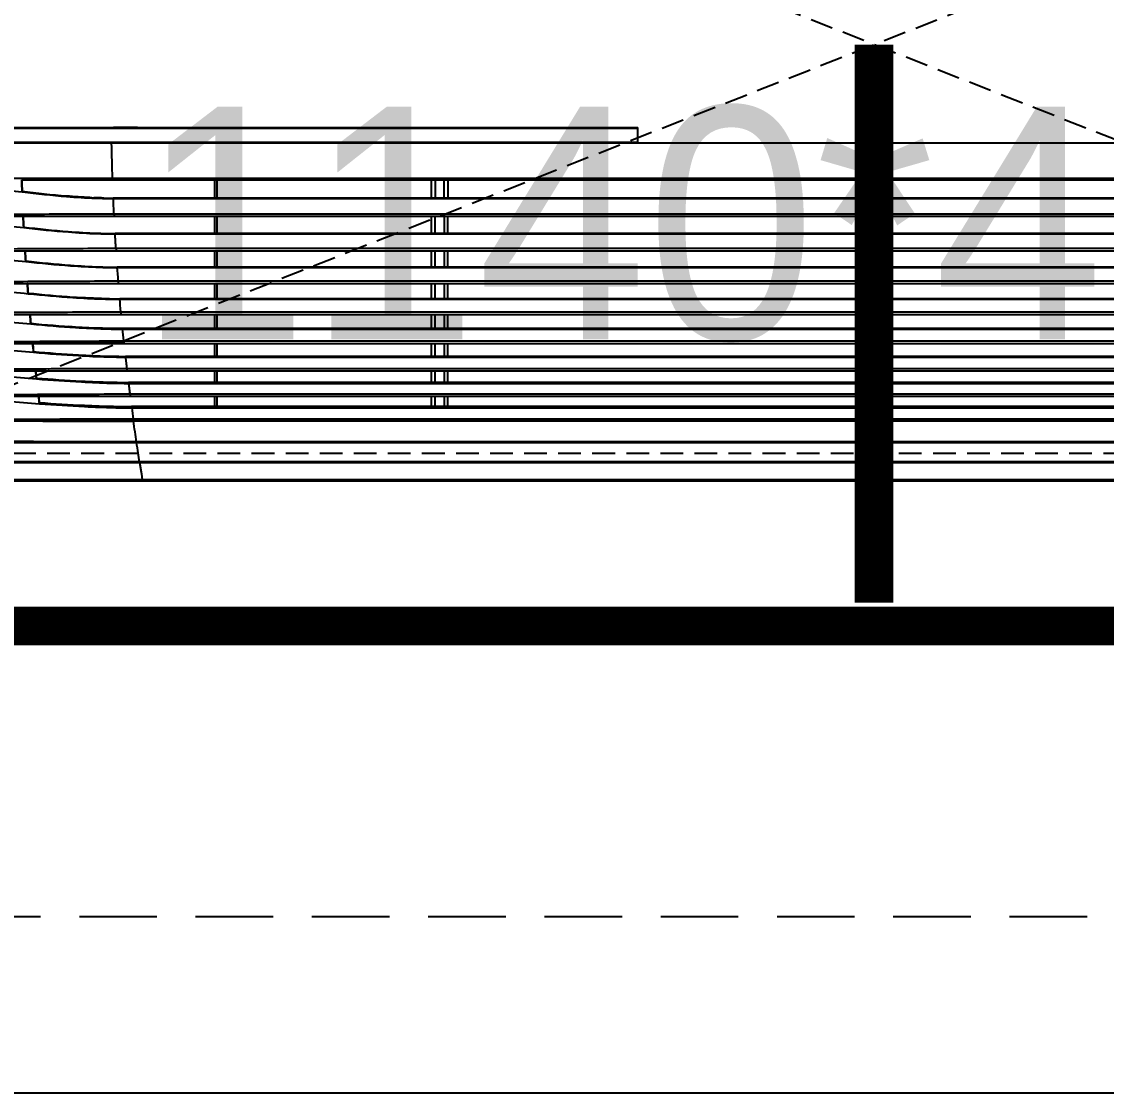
# Model space of a CAD drawing. Header units: inches. Extents: x 261411 to 598054, y 5888 to 34411.
# Drawn here: x 289908 to 290468, y 14390 to 14943 of the extents above; entities that cross this region are included whole.
import ezdxf

# ---------------------------------------------------------------- set-up
doc = ezdxf.new("R2010")
doc.units = ezdxf.units.IN
doc.header["$LTSCALE"] = 50
doc.header["$MEASUREMENT"] = 0
for name, pattern in [('DH-HID2', [1.2, 0.8, -0.4]), ('HID', [2.5, 1.5, -1]), ('HIDDEN', [0.375, 0.25, -0.125])]:
    doc.linetypes.add(name, pattern=pattern)
for name, color, linetype in [('02-WAL', 2, 'Continuous'), ('06-LIGHT', 4, 'Continuous'), ('3.기호.계단선', 30, 'Continuous'), ('FU-FURM', 251, 'DH-HID2')]:
    doc.layers.add(name, color=color, linetype=linetype)
doc.styles.add('코레일둥고', font='Korail_Round_Gothic_Medium.ttf')

# ---------------------------------------------------------------- blocks, each defined once
blk = doc.blocks.new('vudauseh')
at = {"layer": '02-WAL'}
blk.add_line((270898.07, 14389.95), (266963.07, 14389.95), dxfattribs=at)
blk = doc.blocks.new('cjswjdeh')
at = {"layer": 'FU-FURM', "color": 8}
blk.add_lwpolyline([(304494.3, 12399.8), (304494.3, 10839.8, -0.414214), (304474.3, 10819.8), (302414.3, 10819.8, -0.414214), (302394.3, 10839.8), (302394.3, 12399.8, -0.414214), (302414.3, 12419.8), (304474.3, 12419.8, -0.414214)], format="xyb", close=True, dxfattribs=at)
blk.add_blockref('vudauseh', (35396.23, -3661.15))
blk = doc.blocks.new('*U945')
at = {"color": 1, "linetype": 'HIDDEN'}
for p, q in [((39.94, 14.99), (1179.94, 464.99)), ((1179.94, 14.99), (39.94, 464.99))]:
    blk.add_line(p, q, dxfattribs=at)
at = {"color": 8}
for p, q in [((1029.52, 185.7), (190.37, 185.7)), ((479.94, 186.06), (479.94, 186.02)), ((1029, 166.3), (190.88, 166.3)), ((190.88, 165.5), (1029, 165.5)), ((247.19, 155.49), (247.19, 165.5)), ((248.19, 165.5), (248.19, 155.49)), ((366.44, 155.49), (366.44, 165.5)), ((368.44, 165.5), (368.44, 155.49)), ((373.44, 155.49), (373.44, 165.5)), ((375.44, 165.5), (375.44, 155.49)), ((1028.59, 155.49), (191.3, 155.49)), ((191.31, 155.23), (1028.58, 155.23)), ((1028.18, 146.67), (191.7, 146.67)), ((191.76, 145.5), (1028.12, 145.5)), ((247.19, 135.99), (247.19, 145.5)), ((248.19, 145.5), (248.19, 135.99)), ((366.44, 135.99), (366.44, 145.5)), ((368.44, 135.99), (368.44, 145.5)), ((373.44, 145.5), (373.44, 135.99)), ((375.44, 135.99), (375.44, 145.5)), ((1027.61, 135.99), (192.27, 135.99)), ((192.28, 135.75), (1027.6, 135.75)), ((1027.11, 127.69), (192.78, 127.69)), ((192.85, 126.5), (1027.03, 126.5)), ((247.19, 117.5), (247.19, 126.5)), ((248.19, 126.5), (248.19, 117.5)), ((366.44, 117.5), (366.44, 126.5)), ((368.44, 117.5), (368.44, 126.5)), ((373.44, 126.5), (373.44, 117.5)), ((375.44, 117.5), (375.44, 126.5)), ((1026.41, 117.5), (193.47, 117.5)), ((193.49, 117.26), (1026.4, 117.26)), ((1025.83, 109.71), (194.05, 109.71)), ((194.15, 108.5), (1025.73, 108.5)), ((247.19, 100.06), (247.19, 108.5)), ((248.19, 108.5), (248.19, 100.06)), ((366.44, 100.06), (366.44, 108.5)), ((368.44, 100.06), (368.44, 108.5)), ((373.44, 108.5), (373.44, 100.06)), ((375.44, 100.06), (375.44, 108.5)), ((1025.04, 100.06), (194.84, 100.06)), ((194.86, 99.81), (1025.02, 99.81)), ((1024.39, 92.71), (195.5, 92.71)), ((195.61, 91.5), (1024.28, 91.5)), ((247.19, 83.65), (247.19, 91.5)), ((248.19, 91.5), (248.19, 83.65)), ((366.44, 83.65), (366.44, 91.5)), ((368.44, 83.65), (368.44, 91.5)), ((373.44, 91.5), (373.44, 83.65)), ((375.44, 83.65), (375.44, 91.5)), ((1023.53, 83.65), (196.36, 83.65)), ((196.38, 83.38), (1023.5, 83.38)), ((146.89, 75.87), (197.15, 75.87)), ((1022.82, 76.7), (197.06, 76.7)), ((197.19, 75.5), (1022.7, 75.5)), ((247.19, 68.4), (247.19, 75.87)), ((248.19, 75.87), (248.19, 68.4)), ((366.44, 68.4), (366.44, 75.5)), ((368.44, 68.4), (368.44, 75.5)), ((373.44, 75.5), (373.44, 68.4)), ((375.44, 68.4), (375.44, 75.5)), ((1021.93, 68.4), (197.95, 68.4)), ((198, 67.99), (1021.89, 67.99)), ((1021.16, 61.62), (198.72, 61.62)), ((198.85, 60.5), (1021.03, 60.5)), ((247.19, 54.08), (247.19, 60.5)), ((248.19, 60.5), (248.19, 54.08)), ((366.44, 54.08), (366.44, 60.5)), ((368.44, 54.08), (368.44, 60.5)), ((373.44, 60.5), (373.44, 54.08)), ((375.44, 54.08), (375.44, 60.5)), ((1020.27, 54.08), (199.62, 54.08)), ((199.68, 53.54), (1020.2, 53.54)), ((1019.45, 47.55), (200.43, 47.55)), ((200.57, 46.5), (1019.32, 46.5)), ((247.19, 40.83), (247.19, 46.5)), ((248.19, 46.5), (248.19, 40.83)), ((366.44, 40.83), (366.44, 46.5)), ((368.44, 40.83), (368.44, 46.5)), ((373.44, 46.5), (373.44, 40.83)), ((375.44, 40.83), (375.44, 46.5)), ((1018.58, 40.83), (201.3, 40.83)), ((201.41, 40.04), (1018.47, 40.04)), ((1017.64, 33.88), (202.24, 33.88)), ((202.37, 33), (1017.52, 33)), ((1015.86, 21.42), (204.03, 21.42)), ((204.09, 21), (1015.79, 21)), ((1014.17, 10.38), (205.71, 10.38)), ((205.77, 10), (1014.11, 10)), ((1012.57, 0.4), (207.32, 0.4)), ((207.32, 0), (1012.57, 0))]:
    blk.add_line(p, q, dxfattribs=at)
at = {"color": 1, "linetype": 'HIDDEN'}
blk.add_lwpolyline([(1179.94, 464.99), (1179.94, 14.99), (39.94, 14.99), (39.94, 464.99)], close=True, dxfattribs=at)
at = {"color": 8}
blk.add_ellipse((164.88, 32.65), major_axis=(0, -0.3), ratio=0.01277, start_param=3.141593, end_param=4.999235, dxfattribs=at)
for points, knots in [([(0.9, 193.94), (5.81, 193.94), (10.75, 193.94), (20.63, 193.94), (25.58, 193.94), (40.44, 193.94), (50.37, 193.94), (80.23, 193.94), (100.21, 193.94), (140.17, 193.94), (160.16, 193.94), (200.13, 193.94), (220.12, 193.94), (320.05, 193.94), (400, 193.94), (479.94, 193.94)], [0, 0, 0, 0, 0.03125, 0.03125, 0.0625, 0.0625, 0.125, 0.125, 0.25, 0.25, 0.375, 0.375, 0.5, 0.5, 1, 1, 1, 1]), ([(479.94, 193.8), (400.01, 193.8), (320.07, 193.8), (220.16, 193.8), (200.17, 193.8), (160.21, 193.8), (140.22, 193.8), (100.27, 193.8), (80.31, 193.8), (50.44, 193.8), (40.5, 193.8), (25.63, 193.8), (20.67, 193.8), (10.79, 193.8), (5.84, 193.8), (0.95, 193.8)], [0, 0, 0, 0, 0.5, 0.5, 0.625, 0.625, 0.75, 0.75, 0.875, 0.875, 0.9375, 0.9375, 0.96875, 0.96875, 1, 1, 1, 1]), ([(1.03, 194.4), (4.91, 194.37), (8.8, 194.41), (16.61, 194.41), (20.52, 194.41), (32.26, 194.41), (40.12, 194.41), (63.7, 194.41), (79.47, 194.41), (111.03, 194.41), (126.83, 194.41), (158.43, 194.41), (174.24, 194.41), (190.04, 194.41)], [0, 0, 0, 0, 0.0625, 0.0625, 0.125, 0.125, 0.25, 0.25, 0.5, 0.5, 0.75, 0.75, 1, 1, 1, 1]), ([(189.04, 194), (186.07, 194), (183.09, 194), (160.13, 194), (140.14, 194), (100.18, 194), (80.2, 194), (50.34, 194), (40.41, 194), (25.55, 194), (20.6, 194), (10.93, 194), (6.2, 194), (1.5, 194)], [0, 0, 0, 0, 0.047401, 0.047401, 0.366063, 0.366063, 0.684724, 0.684724, 0.844055, 0.844055, 0.92372, 0.92372, 1, 1, 1, 1]), ([(189.04, 194), (206.08, 194), (223.12, 194), (320.09, 194), (400.02, 194), (479.94, 194)], [0, 0, 0, 0, 0.175746, 0.175746, 1, 1, 1, 1]), ([(190.03, 194.41), (193.94, 194.42), (197.85, 194.42), (209.57, 194.41), (217.39, 194.41), (233.02, 194.41), (240.84, 194.41), (264.29, 194.41), (279.92, 194.41), (303.37, 194.41), (311.18, 194.41), (326.82, 194.41), (334.63, 194.41), (358.08, 194.41), (373.72, 194.41), (397.16, 194.41), (404.98, 194.41), (420.61, 194.41), (428.43, 194.41), (450.81, 194.41), (465.38, 194.41), (479.94, 194.41)], [0, 0, 0, 0, 0.040442, 0.040442, 0.121325, 0.121325, 0.202208, 0.202208, 0.363975, 0.363975, 0.444859, 0.444859, 0.525742, 0.525742, 0.687509, 0.687509, 0.768392, 0.768392, 0.849276, 0.849276, 1, 1, 1, 1]), ([(1.05, 186.26), (5.95, 186.26), (10.89, 186.26), (20.78, 186.26), (25.73, 186.26), (40.61, 186.26), (50.55, 186.26), (80.42, 186.26), (100.38, 186.26), (140.31, 186.26), (160.28, 186.26), (200.24, 186.26), (220.22, 186.26), (320.11, 186.26), (400.03, 186.26), (479.94, 186.26)], [0, 0, 0, 0, 0.03125, 0.03125, 0.0625, 0.0625, 0.125, 0.125, 0.25, 0.25, 0.375, 0.375, 0.5, 0.5, 1, 1, 1, 1]), ([(479.94, 186.06), (400.03, 186.06), (320.12, 186.06), (220.24, 186.06), (200.26, 186.06), (160.31, 186.06), (140.32, 186.06), (100.39, 186.06), (80.43, 186.06), (50.57, 186.06), (40.64, 186.06), (25.77, 186.06), (20.81, 186.06), (10.93, 186.06), (5.99, 186.06), (1.09, 186.06)], [0, 0, 0, 0, 0.5, 0.5, 0.625, 0.625, 0.75, 0.75, 0.875, 0.875, 0.9375, 0.9375, 0.96875, 0.96875, 1, 1, 1, 1]), ([(2.84, 186.02), (7.73, 186.02), (12.66, 186.02), (22.51, 186.02), (27.44, 186.02), (42.25, 186.02), (52.15, 186.02), (81.91, 186.02), (101.8, 186.02), (141.56, 186.02), (161.46, 186.02), (201.24, 186.02), (221.14, 186.02), (320.6, 186.02), (400.17, 186.02), (479.74, 186.02)], [0, 0, 0, 0, 0.03125, 0.03125, 0.0625, 0.0625, 0.125, 0.125, 0.25, 0.25, 0.375, 0.375, 0.5, 0.5, 1, 1, 1, 1]), ([(190.37, 185.7), (187.64, 185.7), (184.9, 185.7), (171.66, 185.7), (161.16, 185.7), (143.9, 185.7), (137.14, 185.7), (123.64, 185.7), (116.89, 185.7), (110.14, 185.7)], [0, 0, 0, 0, 0.1022, 0.1022, 0.494985, 0.494985, 0.747578, 0.747578, 1, 1, 1, 1]), ([(190.88, 166.3), (177.42, 166.3), (163.96, 166.3), (137.05, 166.3), (123.59, 166.3), (110.14, 166.3)], [0, 0, 0, 0, 0.5, 0.5, 1, 1, 1, 1]), ([(141.11, 159.15), (141.11, 159.19), (141.11, 159.22), (141.11, 159.24), (141.11, 159.24), (141.11, 159.24)], [0, 0, 0, 0, 0.64921, 0.64921, 1, 1, 1, 1]), ([(141.11, 159.24), (149.25, 158.25), (157.41, 157.33), (170.87, 156.21), (176.16, 155.87), (184.11, 155.58), (186.76, 155.52), (190.04, 155.49), (190.67, 155.49), (191.3, 155.49)], [0, 0, 0, 0, 0.489588, 0.489588, 0.804968, 0.804968, 0.962658, 0.962658, 1, 1, 1, 1]), ([(141.12, 158.9), (149.27, 157.92), (157.42, 157.03), (170.88, 155.95), (176.17, 155.62), (184.12, 155.33), (186.76, 155.27), (190.05, 155.24), (190.68, 155.23), (191.31, 155.23)], [0, 0, 0, 0, 0.48935, 0.48935, 0.804749, 0.804749, 0.962448, 0.962448, 1, 1, 1, 1]), ([(191.7, 146.67), (191.63, 148.19), (191.48, 151.34), (191.36, 153.99), (191.31, 155.23)], [0, 0, 0, 0, 0.460844, 1, 1, 1, 1]), ([(191.7, 146.67), (178.11, 146.67), (164.51, 146.6), (137.32, 146.47), (123.72, 146.4), (110.14, 146.36)], [0, 0, 0, 0, 0.5, 0.5, 1, 1, 1, 1]), ([(191.7, 146.65), (191.71, 146.52), (191.72, 146.26), (191.74, 145.86), (191.76, 145.56), (191.76, 145.52), (191.76, 145.5)], [0, 0, 0, 0, 0.250014, 0.500034, 0.750029, 1, 1, 1, 1]), ([(142, 139.56), (150.16, 138.62), (158.34, 137.74), (171.83, 136.68), (177.12, 136.36), (185.08, 136.08), (187.73, 136.02), (191.02, 136), (191.64, 135.99), (192.27, 135.99)], [0, 0, 0, 0, 0.489674, 0.489674, 0.805044, 0.805044, 0.962728, 0.962728, 1, 1, 1, 1]), ([(142.02, 139.22), (142.02, 139.23), (142.02, 139.24), (142.02, 139.26), (142.02, 139.28), (142.01, 139.3)], [0, 0, 0, 0, 0.330714, 0.330714, 1, 1, 1, 1]), ([(142.02, 139.22), (150.18, 138.29), (158.35, 137.45), (171.84, 136.43), (177.13, 136.11), (185.08, 135.84), (187.74, 135.78), (191.02, 135.75), (191.65, 135.75), (192.28, 135.74)], [0, 0, 0, 0, 0.489359, 0.489359, 0.804752, 0.804752, 0.962449, 0.962449, 1, 1, 1, 1]), ([(192.78, 127.69), (192.68, 129.11), (192.5, 132.07), (192.35, 134.56), (192.28, 135.75)], [0, 0, 0, 0, 0.456557, 1, 1, 1, 1]), ([(192.78, 127.69), (179, 127.69), (165.23, 127.62), (137.68, 127.47), (123.9, 127.4), (110.14, 127.36)], [0, 0, 0, 0, 0.5, 0.5, 1, 1, 1, 1]), ([(192.78, 127.69), (192.78, 127.56), (192.8, 127.29), (192.83, 126.88), (192.85, 126.56), (192.85, 126.52), (192.85, 126.5)], [0, 0, 0, 0, 0.249929, 0.499996, 0.749769, 1, 1, 1, 1]), ([(143.12, 120.88), (151.3, 119.99), (159.49, 119.16), (173, 118.15), (178.31, 117.85), (186.27, 117.58), (188.93, 117.53), (192.21, 117.5), (192.84, 117.5), (193.47, 117.5)], [0, 0, 0, 0, 0.489761, 0.489761, 0.805115, 0.805115, 0.962792, 0.962792, 1, 1, 1, 1]), ([(143.13, 120.63), (143.13, 120.61), (143.14, 120.59), (143.14, 120.56), (143.14, 120.55), (143.14, 120.54)], [0, 0, 0, 0, 0.680041, 0.680041, 1, 1, 1, 1]), ([(143.14, 120.54), (151.32, 119.67), (159.51, 118.88), (173.01, 117.91), (178.32, 117.61), (186.28, 117.35), (188.93, 117.29), (192.22, 117.27), (192.85, 117.26), (193.49, 117.26)], [0, 0, 0, 0, 0.489376, 0.489376, 0.804759, 0.804759, 0.96245, 0.96245, 1, 1, 1, 1]), ([(194.05, 109.71), (180.07, 109.71), (166.08, 109.64), (138.1, 109.48), (124.11, 109.4), (110.14, 109.35)], [0, 0, 0, 0, 0.5, 0.5, 1, 1, 1, 1]), ([(194.14, 108.58), (194.14, 108.64), (194.13, 108.76), (194.1, 109.06), (194.08, 109.4), (194.06, 109.61), (194.05, 109.71)], [0, 0, 0, 0, 0.254278, 0.499522, 0.749842, 1, 1, 1, 1]), ([(194.14, 108.58), (194.14, 108.55), (194.15, 108.51), (194.15, 108.5), (194.15, 108.5)], [0, 0, 0, 0, 0.504273, 1, 1, 1, 1]), ([(144.41, 103.22), (152.61, 102.39), (160.82, 101.61), (174.36, 100.67), (179.67, 100.38), (187.64, 100.13), (190.3, 100.08), (193.59, 100.06), (194.22, 100.06), (194.84, 100.06)], [0, 0, 0, 0, 0.489855, 0.489855, 0.805193, 0.805193, 0.962862, 0.962862, 1, 1, 1, 1]), ([(144.44, 102.89), (152.64, 102.07), (160.84, 101.33), (174.37, 100.42), (179.68, 100.14), (187.65, 99.9), (190.31, 99.84), (193.6, 99.82), (194.23, 99.81), (194.87, 99.81)], [0, 0, 0, 0, 0.489392, 0.489392, 0.804765, 0.804765, 0.962452, 0.962452, 1, 1, 1, 1]), ([(195.5, 92.71), (181.27, 92.71), (167.04, 92.63), (138.58, 92.46), (124.35, 92.38), (110.14, 92.32)], [0, 0, 0, 0, 0.5, 0.5, 1, 1, 1, 1]), ([(110.14, 89.64), (110.28, 89.63), (122.22, 88.6), (134.11, 87.33), (145.88, 86.24)], [0, 0, 0, 0, 0.011752, 1, 1, 1, 1]), ([(195.6, 91.53), (195.6, 91.57), (195.59, 91.66), (195.56, 91.98), (195.53, 92.37), (195.51, 92.6), (195.5, 92.71)], [0, 0, 0, 0, 0.232529, 0.49982, 0.749588, 1, 1, 1, 1]), ([(145.85, 86.59), (154.07, 85.82), (162.3, 85.1), (175.85, 84.22), (181.17, 83.95), (189.78, 83.7), (193.07, 83.67), (196.36, 83.66)], [0, 0, 0, 0, 0.489986, 0.489986, 0.805318, 0.805318, 1, 1, 1, 1]), ([(145.88, 86.24), (154.09, 85.48), (162.31, 84.78), (175.86, 83.94), (181.18, 83.69), (189.79, 83.44), (193.09, 83.4), (196.38, 83.38)], [0, 0, 0, 0, 0.489398, 0.489398, 0.804775, 0.804775, 1, 1, 1, 1]), ([(197.06, 76.7), (182.57, 76.7), (168.08, 76.61), (139.1, 76.43), (124.61, 76.34), (110.14, 76.29)], [0, 0, 0, 0, 0.5, 0.5, 1, 1, 1, 1]), ([(110.14, 73.89), (110.77, 73.84), (123.22, 72.86), (135.63, 71.64), (147.42, 70.63)], [0, 0, 0, 0, 0.050839, 1, 1, 1, 1]), ([(197.06, 76.7), (197.07, 76.63), (197.08, 76.54), (197.1, 76.36), (197.11, 76.27), (197.12, 76.09), (197.13, 76), (197.15, 75.84), (197.16, 75.77), (197.17, 75.65), (197.18, 75.6), (197.18, 75.53), (197.19, 75.51), (197.19, 75.5), (197.19, 75.5), (197.19, 75.5)], [0, 0, 0, 0, 0.161779, 0.161779, 0.323539, 0.323539, 0.485543, 0.485543, 0.647325, 0.647325, 0.808403, 0.808403, 0.968605, 0.968605, 1, 1, 1, 1]), ([(147.42, 70.63), (147.42, 70.7), (147.41, 70.77), (147.4, 70.89), (147.39, 70.94), (147.38, 71.02), (147.38, 71.04), (147.38, 71.06), (147.38, 71.06), (147.38, 71.06)], [0, 0, 0, 0, 0.292408, 0.292408, 0.584321, 0.584321, 0.875326, 0.875326, 1, 1, 1, 1]), ([(147.38, 71.06), (155.62, 70.36), (163.87, 69.71), (177.45, 68.91), (182.77, 68.67), (191.38, 68.45), (194.67, 68.42), (197.95, 68.4)], [0, 0, 0, 0, 0.490319, 0.490319, 0.805668, 0.805668, 1, 1, 1, 1]), ([(147.42, 70.63), (155.65, 69.93), (163.89, 69.29), (177.45, 68.52), (182.78, 68.28), (191.4, 68.05), (194.7, 68.01), (198, 67.99)], [0, 0, 0, 0, 0.48933, 0.48933, 0.804745, 0.804745, 1, 1, 1, 1]), ([(197.95, 68.4), (197.95, 68.38), (197.96, 68.34), (197.98, 68.11), (198, 67.99)], [0, 0, 0, 0, 0.483788, 1, 1, 1, 1]), ([(198, 67.99), (198.05, 67.52), (198.15, 66.57), (198.33, 65.03), (198.52, 63.38), (198.65, 62.21), (198.72, 61.62)], [0, 0, 0, 0, 0.241051, 0.488063, 0.741044, 1, 1, 1, 1]), ([(198.72, 61.62), (183.95, 61.62), (169.18, 61.53), (139.65, 61.35), (124.89, 61.28), (110.14, 61.24)], [0, 0, 0, 0, 0.5, 0.5, 1, 1, 1, 1]), ([(198.72, 61.62), (198.74, 61.49), (198.77, 61.24), (198.81, 60.84), (198.84, 60.56), (198.85, 60.52), (198.85, 60.5)], [0, 0, 0, 0, 0.250088, 0.4998, 0.761612, 1, 1, 1, 1]), ([(110.14, 59.1), (111.29, 59.02), (124.27, 58.09), (137.23, 56.92), (149.04, 55.99)], [0, 0, 0, 0, 0.088816, 1, 1, 1, 1]), ([(149.04, 55.99), (149.03, 56.07), (149.02, 56.14), (149.01, 56.27), (149, 56.32), (148.99, 56.41), (148.99, 56.45), (148.98, 56.47), (148.98, 56.48), (148.98, 56.48), (148.98, 56.49), (148.98, 56.49)], [0, 0, 0, 0, 0.27156, 0.27156, 0.542657, 0.542657, 0.808337, 0.808337, 0.89096, 0.89096, 1, 1, 1, 1]), ([(148.98, 56.49), (157.24, 55.85), (165.51, 55.26), (179.12, 54.54), (184.45, 54.32), (193.06, 54.12), (196.34, 54.09), (199.62, 54.08)], [0, 0, 0, 0, 0.490691, 0.490691, 0.806056, 0.806056, 1, 1, 1, 1]), ([(149.04, 55.99), (157.28, 55.34), (165.53, 54.75), (179.12, 54.04), (184.44, 53.82), (193.08, 53.61), (196.38, 53.57), (199.68, 53.54)], [0, 0, 0, 0, 0.489343, 0.489343, 0.804748, 0.804748, 1, 1, 1, 1]), ([(199.62, 54.08), (199.62, 54.05), (199.63, 54), (199.66, 53.7), (199.68, 53.54)], [0, 0, 0, 0, 0.477722, 1, 1, 1, 1]), ([(199.68, 53.54), (199.76, 52.93), (199.91, 51.7), (200.16, 49.69), (200.34, 48.27), (200.43, 47.55)], [0, 0, 0, 0, 0.320565, 0.653894, 1, 1, 1, 1]), ([(200.43, 47.55), (185.38, 47.55), (170.33, 47.45), (140.23, 47.28), (125.18, 47.22), (110.14, 47.19)], [0, 0, 0, 0, 0.5, 0.5, 1, 1, 1, 1]), ([(110.14, 45.31), (111.83, 45.2), (125.36, 44.33), (138.86, 43.22), (150.69, 42.36)], [0, 0, 0, 0, 0.124687, 1, 1, 1, 1]), ([(150.62, 42.96), (150.62, 42.96), (150.62, 42.95), (150.62, 42.9), (150.63, 42.86), (150.64, 42.76), (150.65, 42.7), (150.66, 42.57), (150.67, 42.5), (150.68, 42.4), (150.69, 42.38), (150.69, 42.36)], [0, 0, 0, 0, 0.231752, 0.231752, 0.464199, 0.464199, 0.698225, 0.698225, 0.936242, 0.936242, 1, 1, 1, 1]), ([(150.62, 42.96), (158.9, 42.4), (167.19, 41.87), (180.82, 41.24), (186.16, 41.04), (194.76, 40.87), (198.03, 40.84), (201.3, 40.83)], [0, 0, 0, 0, 0.491378, 0.491378, 0.806794, 0.806794, 1, 1, 1, 1]), ([(150.69, 42.36), (158.95, 41.76), (167.21, 41.22), (180.81, 40.54), (186.15, 40.34), (194.79, 40.12), (198.1, 40.07), (201.41, 40.04)], [0, 0, 0, 0, 0.489397, 0.489397, 0.804764, 0.804764, 1, 1, 1, 1]), ([(200.43, 47.55), (200.45, 47.42), (200.48, 47.18), (200.52, 46.81), (200.56, 46.55), (200.56, 46.52), (200.57, 46.5)], [0, 0, 0, 0, 0.25007, 0.499602, 0.760386, 1, 1, 1, 1]), ([(201.41, 40.04), (201.39, 40.21), (201.35, 40.52), (201.31, 40.79), (201.31, 40.82), (201.3, 40.83)], [0, 0, 0, 0, 0.381964, 0.724082, 1, 1, 1, 1]), ([(202.24, 33.88), (186.89, 33.88), (171.54, 33.8), (140.83, 33.69), (125.49, 33.65), (110.14, 33.63)], [0, 0, 0, 0, 0.5, 0.5, 1, 1, 1, 1]), ([(152.49, 32.57), (152.49, 32.6), (152.49, 32.63), (152.49, 32.7), (152.49, 32.73), (152.49, 32.8), (152.49, 32.82), (152.49, 32.87), (152.49, 32.9), (152.49, 32.93), (152.49, 32.94), (152.49, 32.95), (152.49, 32.95), (152.49, 32.95)], [0, 0, 0, 0, 0.181942, 0.181942, 0.363884, 0.363884, 0.545829, 0.545829, 0.727793, 0.727793, 0.909786, 0.909786, 1, 1, 1, 1]), ([(164.87, 32.57), (164.67, 32.57), (164.47, 32.57), (163.47, 32.57), (162.67, 32.57), (158.75, 32.57), (155.62, 32.57), (152.49, 32.57)], [0, 0, 0, 0, 0.048447, 0.048447, 0.242234, 0.242234, 1, 1, 1, 1]), ([(202.23, 32.56), (202.23, 32.56), (202.23, 32.56), (192.78, 32.56), (183.32, 32.56), (171.47, 32.57), (169.07, 32.57), (166.07, 32.57), (165.47, 32.57), (164.87, 32.57)], [0, 0, 0, 0, 0.000002, 0.000002, 0.759042, 0.759042, 0.951808, 0.951808, 1, 1, 1, 1]), ([(164.88, 32.95), (165.48, 32.95), (166.08, 32.95), (169.08, 32.95), (171.48, 32.95), (183.33, 32.95), (192.78, 32.95), (202.23, 32.95)], [0, 0, 0, 0, 0.048191, 0.048191, 0.240955, 0.240955, 1, 1, 1, 1]), ([(202.37, 33), (202.36, 33.01), (202.36, 33.03), (202.34, 33.18), (202.3, 33.48), (202.26, 33.74), (202.24, 33.88)], [0, 0, 0, 0, 0.189042, 0.418713, 0.689069, 1, 1, 1, 1]), ([(204.03, 21.42), (203.78, 23.12), (203.22, 26.89), (202.66, 30.91), (202.37, 33)], [0, 0, 0, 0, 0.480123, 1, 1, 1, 1]), ([(204.03, 21.42), (194.02, 21.42), (184.01, 21.43), (163.82, 21.45), (153.65, 21.47), (133.06, 21.5), (122.66, 21.52), (111.55, 21.54), (110.84, 21.54), (110.14, 21.54)], [0, 0, 0, 0, 0.319811, 0.319811, 0.644923, 0.644923, 0.97758, 0.97758, 1, 1, 1, 1]), ([(110.14, 21), (110.85, 21), (111.56, 21), (122.67, 21), (133.08, 21), (153.66, 21), (163.83, 21), (184.03, 21), (194.06, 21), (204.09, 21)], [0, 0, 0, 0, 0.022631, 0.022631, 0.354983, 0.354983, 0.679805, 0.679805, 1, 1, 1, 1]), ([(204.03, 21.42), (204.04, 21.3), (204.08, 21.07), (204.09, 21.02), (204.09, 21)], [0, 0, 0, 0, 0.499705, 1, 1, 1, 1]), ([(205.71, 10.38), (205.47, 11.91), (204.94, 15.34), (204.38, 19.05), (204.09, 21)], [0, 0, 0, 0, 0.480138, 1, 1, 1, 1]), ([(205.71, 10.38), (202, 10.38), (198.29, 10.38), (178.08, 10.39), (161.59, 10.41), (136.84, 10.45), (128.6, 10.46), (116.95, 10.48), (113.55, 10.49), (110.14, 10.49)], [0, 0, 0, 0, 0.116518, 0.116518, 0.634308, 0.634308, 0.893201, 0.893201, 1, 1, 1, 1]), ([(110.15, 10), (113.55, 10), (116.96, 10), (128.61, 10), (136.85, 10), (161.59, 10), (178.08, 10), (198.31, 10), (202.04, 10), (205.77, 10)], [0, 0, 0, 0, 0.106844, 0.106844, 0.365542, 0.365542, 0.882945, 0.882945, 1, 1, 1, 1]), ([(205.77, 10), (205.9, 9.18), (206.15, 7.6), (206.5, 5.41), (206.81, 3.5), (207.08, 1.84), (207.24, 0.86), (207.32, 0.4)], [0, 0, 0, 0, 0.23904, 0.458562, 0.658562, 0.839041, 1, 1, 1, 1]), ([(207.32, 0.4), (198.84, 0.4), (190.36, 0.41), (165.87, 0.43), (149.86, 0.46), (125.95, 0.5), (118.05, 0.51), (110.15, 0.51)], [0, 0, 0, 0, 0.261714, 0.261714, 0.756054, 0.756054, 1, 1, 1, 1]), ([(110.15, 0), (118.05, 0), (125.95, 0), (149.86, 0), (165.88, 0), (190.36, 0), (198.84, 0), (207.32, 0)], [0, 0, 0, 0, 0.243953, 0.243953, 0.738293, 0.738293, 1, 1, 1, 1])]:
    blk.add_open_spline(points, degree=3, knots=knots, dxfattribs=at)
for points in [[(190.03, 193.71), (190.03, 193.89), (190.03, 194.15), (190.03, 194.41)], [(479.94, 193.71), (479.94, 193.89), (479.94, 194.15), (479.94, 194.41)], [(479.94, 193.8), (479.94, 193.9), (479.94, 194), (479.94, 194)], [(479.94, 194), (479.94, 194), (479.94, 193.98), (479.94, 193.94)], [(479.94, 186.26), (479.94, 188.77), (479.94, 191.29), (479.94, 193.8)], [(190.37, 185.7), (190.37, 185.8), (190.37, 185.9), (190.36, 185.9)], [(190.88, 166.3), (190.66, 172.77), (190.49, 179.23), (190.37, 185.7)], [(479.94, 186.02), (479.88, 186.02), (479.81, 186.02), (479.74, 186.02)], [(479.94, 186.06), (479.94, 186.06), (479.94, 186.16), (479.94, 186.26)], [(110.14, 162.71), (120.49, 161.52), (130.79, 160.13), (141.12, 158.9)], [(140.88, 165.5), (157.55, 165.5), (174.22, 165.5), (190.88, 165.5)], [(141.12, 158.9), (141.04, 161.1), (140.96, 163.3), (140.88, 165.5)], [(140.89, 165.5), (140.96, 163.35), (141.04, 161.2), (141.12, 159.05)], [(190.88, 166.3), (190.88, 165.88), (190.88, 165.5), (190.88, 165.5)], [(141.11, 159.15), (141.12, 159.09), (141.12, 159), (141.12, 158.9)], [(178.44, 155.77), (174.14, 155.96), (169.85, 156.25), (165.56, 156.59)], [(186.14, 155.52), (184.29, 155.55), (182.44, 155.61), (180.59, 155.68)], [(191.31, 155.23), (191.3, 155.39), (191.3, 155.49), (191.3, 155.49)], [(124.39, 145.5), (130.16, 145.5), (135.93, 145.5), (141.7, 145.5)], [(141.7, 145.5), (158.38, 145.5), (175.07, 145.5), (191.76, 145.5)], [(142.02, 139.22), (141.91, 141.31), (141.8, 143.41), (141.7, 145.5)], [(141.7, 145.5), (141.81, 143.43), (141.91, 141.36), (142.01, 139.3)], [(110.14, 142.93), (120.79, 141.78), (131.39, 140.42), (142.02, 139.22)], [(142, 139.53), (142, 139.55), (142, 139.56), (142, 139.56)], [(142, 139.53), (142.02, 139.48), (142.02, 139.36), (142.02, 139.22)], [(192.28, 135.74), (192.28, 135.9), (192.28, 135.99), (192.27, 135.99)], [(126.37, 126.5), (131.83, 126.5), (137.29, 126.5), (142.75, 126.5)], [(142.75, 126.5), (159.45, 126.5), (176.15, 126.5), (192.85, 126.5)], [(143.14, 120.54), (143.01, 122.53), (142.88, 124.52), (142.75, 126.5)], [(142.75, 126.5), (142.88, 124.54), (143.01, 122.59), (143.13, 120.63)], [(110.14, 124.16), (121.16, 123.05), (132.14, 121.72), (143.14, 120.54)], [(143.12, 120.85), (143.12, 120.87), (143.12, 120.88), (143.12, 120.88)], [(143.12, 120.85), (143.13, 120.81), (143.14, 120.69), (143.14, 120.55)], [(193.49, 117.26), (193.48, 117.41), (193.47, 117.5), (193.47, 117.5)], [(194.05, 109.71), (193.83, 112.63), (193.63, 115.21), (193.49, 117.26)], [(126.03, 108.5), (131.98, 108.5), (137.93, 108.5), (143.88, 108.5)], [(144, 108.5), (143.96, 108.5), (143.92, 108.5), (143.88, 108.5)], [(144, 108.5), (160.71, 108.5), (177.43, 108.5), (194.15, 108.5)], [(144.44, 102.89), (144.29, 104.76), (144.14, 106.63), (144, 108.5)], [(144, 108.5), (144.14, 106.67), (144.29, 104.84), (144.43, 103)], [(110.14, 106.4), (121.59, 105.33), (133.01, 104.03), (144.44, 102.89)], [(144.41, 103.2), (144.41, 103.22), (144.41, 103.22), (144.41, 103.22)], [(144.41, 103.2), (144.43, 103.16), (144.44, 103.03), (144.44, 102.89)], [(189.25, 100.09), (183.32, 100.19), (177.41, 100.45), (171.5, 100.81)], [(194.87, 99.81), (194.86, 99.97), (194.85, 100.06), (194.84, 100.06)], [(195.5, 92.71), (195.24, 95.45), (195.03, 97.88), (194.87, 99.81)], [(123.89, 91.5), (131.06, 91.5), (138.23, 91.5), (145.4, 91.5)], [(145.4, 91.5), (162.13, 91.5), (178.87, 91.5), (195.61, 91.5)], [(145.88, 86.24), (145.72, 87.99), (145.56, 89.75), (145.4, 91.5)], [(145.4, 91.5), (145.56, 89.8), (145.71, 88.11), (145.87, 86.41)], [(195.6, 91.53), (195.6, 91.52), (195.61, 91.51), (195.61, 91.5)], [(145.85, 86.58), (145.85, 86.59), (145.85, 86.59), (145.85, 86.59)], [(145.85, 86.58), (145.87, 86.53), (145.88, 86.4), (145.88, 86.24)], [(196.36, 83.65), (186.51, 83.65), (176.68, 84.11), (166.86, 84.79)], [(196.36, 83.65), (196.37, 83.65), (196.37, 83.55), (196.38, 83.38)], [(196.62, 83.65), (196.53, 83.65), (196.44, 83.65), (196.36, 83.65)], [(197.06, 76.7), (196.8, 79.23), (196.57, 81.51), (196.38, 83.38)], [(110.14, 75.5), (121.46, 75.5), (132.79, 75.5), (144.12, 75.5)], [(144.12, 75.5), (145.05, 75.5), (145.99, 75.5), (146.92, 75.5)], [(146.87, 76.06), (147.04, 74.35), (147.22, 72.64), (147.39, 70.92)], [(146.92, 75.5), (163.67, 75.5), (180.43, 75.5), (197.19, 75.5)], [(147.42, 70.63), (147.26, 72.25), (147.09, 73.88), (146.92, 75.5)], [(110.14, 60.5), (122.93, 60.5), (135.72, 60.5), (148.52, 60.5)], [(148.52, 60.5), (165.3, 60.5), (182.07, 60.5), (198.85, 60.5)], [(149.04, 55.99), (148.87, 57.49), (148.69, 59), (148.52, 60.5)], [(148.53, 60.5), (148.68, 59.13), (148.84, 57.76), (148.99, 56.39)], [(124.55, 46.5), (131.67, 46.5), (138.78, 46.5), (145.9, 46.5)], [(145.9, 46.5), (147.33, 46.5), (148.75, 46.5), (150.17, 46.5)], [(150.17, 46.5), (166.97, 46.5), (183.77, 46.5), (200.57, 46.5)], [(150.69, 42.36), (150.52, 43.74), (150.34, 45.12), (150.17, 46.5)], [(150.18, 46.5), (150.32, 45.31), (150.47, 44.12), (150.62, 42.93)], [(201.41, 40.04), (201.69, 38.06), (201.97, 35.98), (202.24, 33.88)], [(110.14, 33), (140.87, 33), (171.62, 33), (202.37, 33)], [(152.49, 32.95), (156.62, 32.95), (160.75, 32.95), (164.88, 32.95)], [(205.71, 10.38), (205.73, 10.15), (205.75, 10), (205.77, 10)], [(207.32, 0), (207.32, 0), (207.32, 0.15), (207.32, 0.4)]]:
    blk.add_open_spline(points, degree=3, dxfattribs=at)
blk = doc.blocks.new('acqkd')
at = {"layer": '06-LIGHT', "xscale": 0.9375580759604136, "yscale": 0.9375580759604136, "zscale": 0.9375580759604136, "rotation": 359.9999999999999}
blk.add_blockref('*U945', (1570160.06, 1746418.47), dxfattribs=at)
at = {"layer": '3.기호.계단선', "style": '코레일둥고'}
blk.add_text('1140*450', height=120, dxfattribs=at).set_placement((1570352.63, 1746491.41))

msp = doc.modelspace()

# ---------------------------------------------------------------- linework, layer by layer
at = {"layer": '3.기호.계단선', "linetype": 'HID'}
msp.add_lwpolyline([(297498.07, 16229.29, 20, 20, 0), (297498.07, 14630.95, 20, 20, 0), (287881.14, 14630.95, 20, 20, 0), (287881.14, 17359, 20, 20, 0), (286561.47, 17359, 20, 20, 0)], format="xyseb", dxfattribs=at)
at = {"layer": '3.기호.계단선', "linetype": 'HID', "const_width": 20}
msp.add_lwpolyline([(290348.07, 14642.97), (290348.07, 14930.95)], dxfattribs=at)

# ---------------------------------------------------------------- block references
msp.add_blockref('cjswjdeh', (-13896.23, 3661.15))
at = {"color": 0}
msp.add_blockref('acqkd', (-1280383.84, -1731712.52), dxfattribs=at)

doc.saveas('drawing.dxf')
